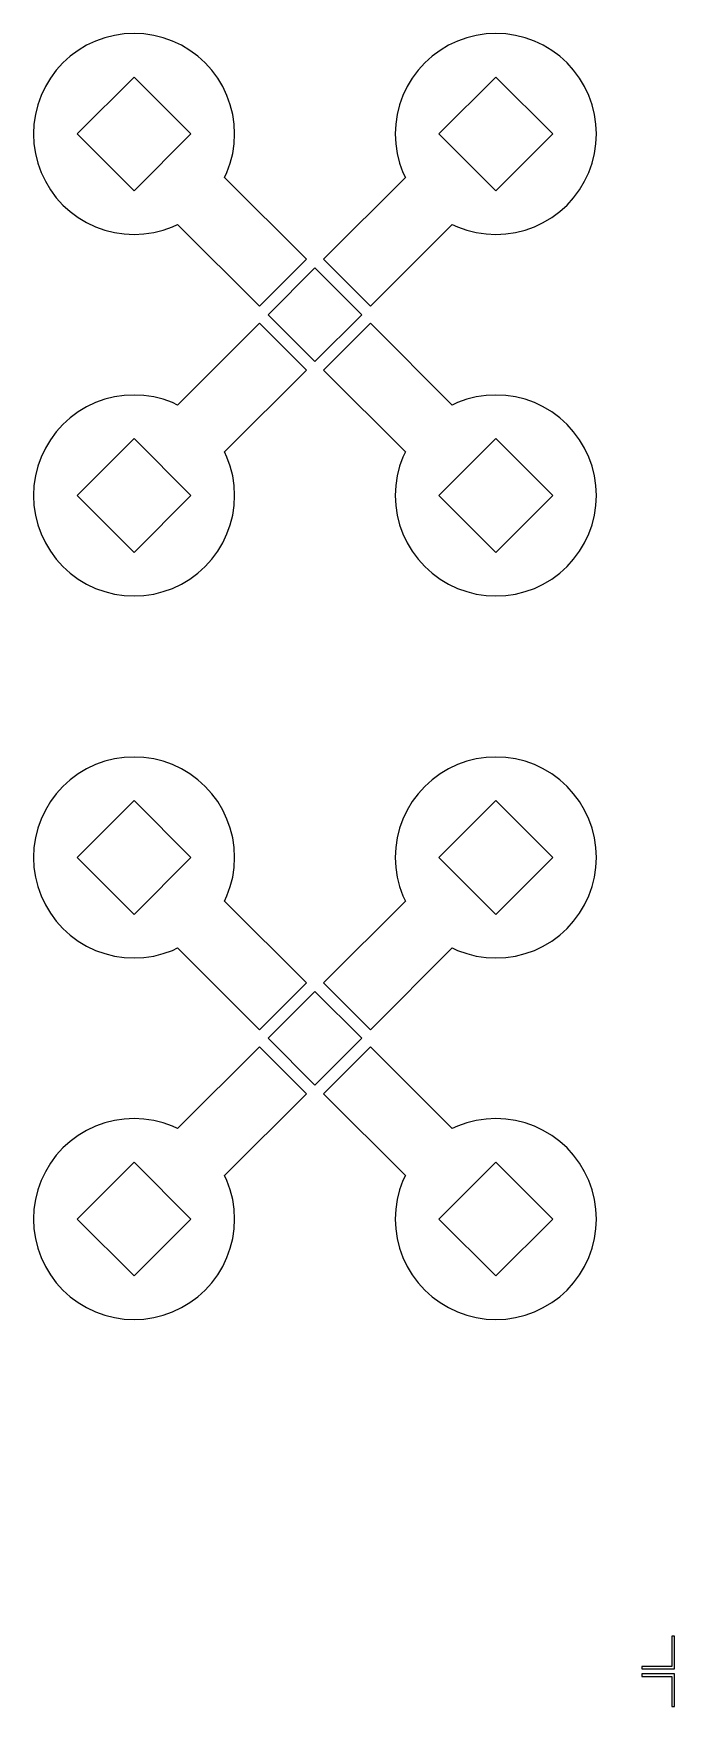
# Model space of a CAD drawing. Extents: x -73 to 181, y -8 to 80.
# Drawn here: x 38 to 53.94, y -7.62 to 34 of the extents above; entities that cross this region are included whole.
import ezdxf

# ---------------------------------------------------------------- set-up
doc = ezdxf.new("R2010")
doc.units = 0

msp = doc.modelspace()

# ---------------------------------------------------------------- linework, layer by layer
for p, q in [((39.5461, 33.8069), (39.3243, 33.702)), ((39.7771, 33.8895), (39.5461, 33.8069)), ((40.0151, 33.9491), (39.7771, 33.8895)), ((40.2578, 33.9851), (40.0151, 33.9491)), ((40.5028, 33.9972), (40.2578, 33.9851)), ((40.7479, 33.9851), (40.5028, 33.9972)), ((40.9905, 33.9491), (40.7479, 33.9851)), ((41.2285, 33.8895), (40.9905, 33.9491)), ((41.4595, 33.8069), (41.2285, 33.8895)), ((41.6813, 33.702), (41.4595, 33.8069)), ((48.5405, 33.8069), (48.3187, 33.702)), ((48.7715, 33.8895), (48.5405, 33.8069)), ((49.0095, 33.9491), (48.7715, 33.8895)), ((49.2521, 33.9851), (49.0095, 33.9491)), ((49.4972, 33.9972), (49.2521, 33.9851)), ((49.7422, 33.9851), (49.4972, 33.9972)), ((49.9849, 33.9491), (49.7422, 33.9851)), ((50.2229, 33.8895), (49.9849, 33.9491)), ((50.4539, 33.8069), (50.2229, 33.8895)), ((50.6757, 33.702), (50.4539, 33.8069)), ((38.9168, 33.4297), (38.735, 33.265)), ((39.1139, 33.5759), (38.9168, 33.4297)), ((39.3243, 33.702), (39.1139, 33.5759)), ((41.8917, 33.5759), (41.6813, 33.702)), ((42.0888, 33.4297), (41.8917, 33.5759)), ((42.2706, 33.265), (42.0888, 33.4297)), ((47.9112, 33.4297), (47.7294, 33.265)), ((48.1083, 33.5759), (47.9112, 33.4297)), ((48.3187, 33.702), (48.1083, 33.5759)), ((50.8861, 33.5759), (50.6757, 33.702)), ((51.0832, 33.4297), (50.8861, 33.5759)), ((51.265, 33.265), (51.0832, 33.4297)), ((38.4241, 32.8861), (38.298, 32.6757)), ((38.5703, 33.0832), (38.4241, 32.8861)), ((38.735, 33.265), (38.5703, 33.0832)), ((39.0886, 31.4972), (40.5028, 32.9114)), ((40.5028, 32.9114), (41.917, 31.4972)), ((42.4353, 33.0832), (42.2706, 33.265)), ((42.5815, 32.8861), (42.4353, 33.0832)), ((42.7076, 32.6757), (42.5815, 32.8861)), ((47.4185, 32.8861), (47.2924, 32.6757)), ((47.5647, 33.0832), (47.4185, 32.8861)), ((47.7294, 33.265), (47.5647, 33.0832)), ((48.083, 31.4972), (49.4972, 32.9114)), ((49.4972, 32.9114), (50.9114, 31.4972)), ((51.4297, 33.0832), (51.265, 33.265)), ((51.5759, 32.8861), (51.4297, 33.0832)), ((51.702, 32.6757), (51.5759, 32.8861)), ((38.298, 32.6757), (38.1931, 32.4539)), ((42.8125, 32.4539), (42.7076, 32.6757)), ((47.2924, 32.6757), (47.1875, 32.4539)), ((51.8069, 32.4539), (51.702, 32.6757)), ((38.1105, 32.2229), (38.0509, 31.9849)), ((38.1931, 32.4539), (38.1105, 32.2229)), ((42.8952, 32.2229), (42.8125, 32.4539)), ((42.9548, 31.9849), (42.8952, 32.2229)), ((47.1048, 32.2229), (47.0452, 31.9849)), ((47.1875, 32.4539), (47.1048, 32.2229)), ((51.8895, 32.2229), (51.8069, 32.4539)), ((51.9491, 31.9849), (51.8895, 32.2229)), ((38.0149, 31.7422), (38.0028, 31.4972)), ((38.0509, 31.9849), (38.0149, 31.7422)), ((42.9908, 31.7422), (42.9548, 31.9849)), ((43.0028, 31.4972), (42.9908, 31.7422)), ((47.0092, 31.7422), (46.9972, 31.4972)), ((47.0452, 31.9849), (47.0092, 31.7422)), ((51.9851, 31.7422), (51.9491, 31.9849)), ((51.9972, 31.4972), (51.9851, 31.7422)), ((38.0028, 31.4972), (38.0149, 31.2521)), ((38.0149, 31.2521), (38.0509, 31.0095)), ((40.5028, 30.083), (39.0886, 31.4972)), ((41.917, 31.4972), (40.5028, 30.083)), ((42.9548, 31.0094), (42.9908, 31.2521)), ((42.9908, 31.2521), (43.0028, 31.4972)), ((46.9972, 31.4972), (47.0092, 31.2521)), ((47.0092, 31.2521), (47.0452, 31.0094)), ((49.4972, 30.083), (48.083, 31.4972)), ((50.9114, 31.4972), (49.4972, 30.083)), ((51.9491, 31.0095), (51.9851, 31.2521)), ((51.9851, 31.2521), (51.9972, 31.4972)), ((38.0509, 31.0095), (38.1105, 30.7715)), ((42.8952, 30.7715), (42.9548, 31.0094)), ((47.0452, 31.0094), (47.1048, 30.7715)), ((51.8895, 30.7715), (51.9491, 31.0095)), ((38.1105, 30.7715), (38.1931, 30.5405)), ((38.1931, 30.5405), (38.298, 30.3187)), ((42.7527, 30.414), (42.8125, 30.5405)), ((44.7879, 28.3788), (42.7527, 30.414)), ((42.8125, 30.5405), (42.8952, 30.7715)), ((47.2473, 30.414), (45.2121, 28.3788)), ((47.1048, 30.7715), (47.1875, 30.5405)), ((47.1875, 30.5405), (47.2473, 30.414)), ((51.702, 30.3187), (51.8069, 30.5405)), ((51.8069, 30.5405), (51.8895, 30.7715)), ((38.298, 30.3187), (38.4241, 30.1083)), ((38.4241, 30.1083), (38.5703, 29.9112)), ((51.4297, 29.9112), (51.5759, 30.1083)), ((51.5759, 30.1083), (51.702, 30.3187)), ((38.5703, 29.9112), (38.735, 29.7294)), ((38.735, 29.7294), (38.9168, 29.5647)), ((38.9168, 29.5647), (39.1139, 29.4185)), ((50.8861, 29.4185), (51.0832, 29.5647)), ((51.0832, 29.5647), (51.265, 29.7294)), ((51.265, 29.7294), (51.4297, 29.9112)), ((39.1139, 29.4185), (39.3243, 29.2924)), ((39.3243, 29.2924), (39.5461, 29.1875)), ((39.5461, 29.1875), (39.7771, 29.1048)), ((41.2285, 29.1048), (41.4595, 29.1875)), ((41.4595, 29.1875), (41.586, 29.2473)), ((41.586, 29.2473), (43.6212, 27.2121)), ((46.3788, 27.2121), (48.414, 29.2473)), ((48.414, 29.2473), (48.5405, 29.1875)), ((48.5405, 29.1875), (48.7715, 29.1048)), ((50.2229, 29.1048), (50.4539, 29.1875)), ((50.4539, 29.1875), (50.6757, 29.2924)), ((50.6757, 29.2924), (50.8861, 29.4185)), ((39.7771, 29.1048), (40.0151, 29.0452)), ((40.0151, 29.0452), (40.2578, 29.0092)), ((40.2578, 29.0092), (40.5028, 28.9972)), ((40.5028, 28.9972), (40.7479, 29.0092)), ((40.7479, 29.0092), (40.9906, 29.0452)), ((40.9906, 29.0452), (41.2285, 29.1048)), ((48.7715, 29.1048), (49.0094, 29.0452)), ((49.0094, 29.0452), (49.2521, 29.0092)), ((49.2521, 29.0092), (49.4972, 28.9972)), ((49.4972, 28.9972), (49.7422, 29.0092)), ((49.7422, 29.0092), (49.9849, 29.0452)), ((49.9849, 29.0452), (50.2229, 29.1048)), ((43.6212, 27.2121), (44.7879, 28.3788)), ((45.2121, 28.3788), (46.3788, 27.2121)), ((45, 28.1667), (43.8333, 27)), ((46.1667, 27), (45, 28.1667)), ((43.6212, 26.7879), (41.586, 24.7527)), ((44.7879, 25.6212), (43.6212, 26.7879)), ((43.8333, 27), (45, 25.8333)), ((45, 25.8333), (46.1667, 27)), ((46.3788, 26.7879), (45.2121, 25.6212)), ((48.414, 24.7527), (46.3788, 26.7879)), ((42.7527, 23.586), (44.7879, 25.6212)), ((45.2121, 25.6212), (47.2473, 23.586)), ((40.2578, 24.9908), (40.0151, 24.9548)), ((40.5028, 25.0028), (40.2578, 24.9908)), ((40.7479, 24.9908), (40.5028, 25.0028)), ((40.9906, 24.9548), (40.7479, 24.9908)), ((49.2521, 24.9908), (49.0094, 24.9548)), ((49.4972, 25.0028), (49.2521, 24.9908)), ((49.7422, 24.9908), (49.4972, 25.0028)), ((49.9849, 24.9548), (49.7422, 24.9908)), ((39.1139, 24.5815), (38.9168, 24.4353)), ((39.3243, 24.7076), (39.1139, 24.5815)), ((39.5461, 24.8125), (39.3243, 24.7076)), ((39.7771, 24.8952), (39.5461, 24.8125)), ((40.0151, 24.9548), (39.7771, 24.8952)), ((41.2285, 24.8952), (40.9906, 24.9548)), ((41.4595, 24.8125), (41.2285, 24.8952)), ((41.586, 24.7527), (41.4595, 24.8125)), ((48.5405, 24.8125), (48.414, 24.7527)), ((48.7715, 24.8952), (48.5405, 24.8125)), ((49.0094, 24.9548), (48.7715, 24.8952)), ((50.2229, 24.8952), (49.9849, 24.9548)), ((50.4539, 24.8125), (50.2229, 24.8952)), ((50.6757, 24.7076), (50.4539, 24.8125)), ((50.8861, 24.5815), (50.6757, 24.7076)), ((51.0832, 24.4353), (50.8861, 24.5815)), ((38.735, 24.2706), (38.5703, 24.0888)), ((38.9168, 24.4353), (38.735, 24.2706)), ((51.265, 24.2706), (51.0832, 24.4353)), ((51.4297, 24.0888), (51.265, 24.2706)), ((38.4241, 23.8917), (38.298, 23.6813)), ((38.5703, 24.0888), (38.4241, 23.8917)), ((39.0886, 22.5028), (40.5028, 23.917)), ((40.5028, 23.917), (41.917, 22.5028)), ((48.083, 22.5028), (49.4972, 23.917)), ((49.4972, 23.917), (50.9114, 22.5028)), ((51.5759, 23.8917), (51.4297, 24.0888)), ((51.702, 23.6813), (51.5759, 23.8917)), ((38.1931, 23.4595), (38.1105, 23.2285)), ((38.298, 23.6813), (38.1931, 23.4595)), ((42.8125, 23.4595), (42.7527, 23.586)), ((42.8952, 23.2285), (42.8125, 23.4595)), ((47.1875, 23.4595), (47.1048, 23.2285)), ((47.2473, 23.586), (47.1875, 23.4595)), ((51.8069, 23.4595), (51.702, 23.6813)), ((51.8895, 23.2285), (51.8069, 23.4595)), ((38.0509, 22.9905), (38.0149, 22.7479)), ((38.1105, 23.2285), (38.0509, 22.9905)), ((42.9548, 22.9906), (42.8952, 23.2285)), ((42.9908, 22.7479), (42.9548, 22.9906)), ((47.0452, 22.9906), (47.0092, 22.7479)), ((47.1048, 23.2285), (47.0452, 22.9906)), ((51.9491, 22.9905), (51.8895, 23.2285)), ((51.9851, 22.7479), (51.9491, 22.9905)), ((38.0149, 22.7479), (38.0028, 22.5028)), ((38.0028, 22.5028), (38.0149, 22.2578)), ((40.5028, 21.0886), (39.0886, 22.5028)), ((41.917, 22.5028), (40.5028, 21.0886)), ((43.0028, 22.5028), (42.9908, 22.7479)), ((42.9908, 22.2578), (43.0028, 22.5028)), ((47.0092, 22.7479), (46.9972, 22.5028)), ((46.9972, 22.5028), (47.0092, 22.2578)), ((49.4972, 21.0886), (48.083, 22.5028)), ((50.9114, 22.5028), (49.4972, 21.0886)), ((51.9972, 22.5028), (51.9851, 22.7479)), ((51.9851, 22.2578), (51.9972, 22.5028)), ((38.0149, 22.2578), (38.0509, 22.0151)), ((42.9548, 22.0151), (42.9908, 22.2578)), ((47.0092, 22.2578), (47.0452, 22.0151)), ((51.9491, 22.0151), (51.9851, 22.2578)), ((38.0509, 22.0151), (38.1105, 21.7771)), ((38.1105, 21.7771), (38.1931, 21.5461)), ((42.8125, 21.5461), (42.8952, 21.7771)), ((42.8952, 21.7771), (42.9548, 22.0151)), ((47.0452, 22.0151), (47.1048, 21.7771)), ((47.1048, 21.7771), (47.1875, 21.5461)), ((51.8069, 21.5461), (51.8895, 21.7771)), ((51.8895, 21.7771), (51.9491, 22.0151)), ((38.1931, 21.5461), (38.298, 21.3243)), ((38.298, 21.3243), (38.4241, 21.1139)), ((42.5815, 21.1139), (42.7076, 21.3243)), ((42.7076, 21.3243), (42.8125, 21.5461)), ((47.1875, 21.5461), (47.2924, 21.3243)), ((47.2924, 21.3243), (47.4185, 21.1139)), ((51.5759, 21.1139), (51.702, 21.3243)), ((51.702, 21.3243), (51.8069, 21.5461)), ((38.4241, 21.1139), (38.5703, 20.9168)), ((38.5703, 20.9168), (38.735, 20.735)), ((42.2706, 20.735), (42.4353, 20.9168)), ((42.4353, 20.9168), (42.5815, 21.1139)), ((47.4185, 21.1139), (47.5647, 20.9168)), ((47.5647, 20.9168), (47.7294, 20.735)), ((51.265, 20.735), (51.4297, 20.9168)), ((51.4297, 20.9168), (51.5759, 21.1139)), ((38.735, 20.735), (38.9168, 20.5703)), ((38.9168, 20.5703), (39.1139, 20.4241)), ((39.1139, 20.4241), (39.3243, 20.298)), ((41.6813, 20.298), (41.8917, 20.4241)), ((41.8917, 20.4241), (42.0888, 20.5703)), ((42.0888, 20.5703), (42.2706, 20.735)), ((47.7294, 20.735), (47.9112, 20.5703)), ((47.9112, 20.5703), (48.1083, 20.4241)), ((48.1083, 20.4241), (48.3187, 20.298)), ((50.6757, 20.298), (50.8861, 20.4241)), ((50.8861, 20.4241), (51.0832, 20.5703)), ((51.0832, 20.5703), (51.265, 20.735)), ((39.3243, 20.298), (39.5461, 20.1931)), ((39.5461, 20.1931), (39.7771, 20.1105)), ((39.7771, 20.1105), (40.0151, 20.0509)), ((40.0151, 20.0509), (40.2578, 20.0149)), ((40.2578, 20.0149), (40.5028, 20.0028)), ((40.5028, 20.0028), (40.7479, 20.0149)), ((40.7479, 20.0149), (40.9905, 20.0509)), ((40.9905, 20.0509), (41.2285, 20.1105)), ((41.2285, 20.1105), (41.4595, 20.1931)), ((41.4595, 20.1931), (41.6813, 20.298)), ((48.3187, 20.298), (48.5405, 20.1931)), ((48.5405, 20.1931), (48.7715, 20.1105)), ((48.7715, 20.1105), (49.0095, 20.0509)), ((49.0095, 20.0509), (49.2521, 20.0149)), ((49.2521, 20.0149), (49.4972, 20.0028)), ((49.4972, 20.0028), (49.7422, 20.0149)), ((49.7422, 20.0149), (49.9849, 20.0509)), ((49.9849, 20.0509), (50.2229, 20.1105)), ((50.2229, 20.1105), (50.4539, 20.1931)), ((50.4539, 20.1931), (50.6757, 20.298)), ((39.7771, 15.8895), (39.5461, 15.8069)), ((40.0151, 15.9491), (39.7771, 15.8895)), ((40.2578, 15.9851), (40.0151, 15.9491)), ((40.5028, 15.9972), (40.2578, 15.9851)), ((40.7479, 15.9851), (40.5028, 15.9972)), ((40.9905, 15.9491), (40.7479, 15.9851)), ((41.2285, 15.8895), (40.9905, 15.9491)), ((41.4595, 15.8069), (41.2285, 15.8895)), ((48.7715, 15.8895), (48.5405, 15.8069)), ((49.0095, 15.9491), (48.7715, 15.8895)), ((49.2521, 15.9851), (49.0095, 15.9491)), ((49.4972, 15.9972), (49.2521, 15.9851)), ((49.7422, 15.9851), (49.4972, 15.9972)), ((49.9849, 15.9491), (49.7422, 15.9851)), ((50.2229, 15.8895), (49.9849, 15.9491)), ((50.4539, 15.8069), (50.2229, 15.8895)), ((38.9168, 15.4297), (38.735, 15.265)), ((39.1139, 15.5759), (38.9168, 15.4297)), ((39.3243, 15.702), (39.1139, 15.5759)), ((39.5461, 15.8069), (39.3243, 15.702)), ((41.6813, 15.702), (41.4595, 15.8069)), ((41.8917, 15.5759), (41.6813, 15.702)), ((42.0888, 15.4297), (41.8917, 15.5759)), ((42.2706, 15.265), (42.0888, 15.4297)), ((47.9112, 15.4297), (47.7294, 15.265)), ((48.1083, 15.5759), (47.9112, 15.4297)), ((48.3187, 15.702), (48.1083, 15.5759)), ((48.5405, 15.8069), (48.3187, 15.702)), ((50.6757, 15.702), (50.4539, 15.8069)), ((50.8861, 15.5759), (50.6757, 15.702)), ((51.0832, 15.4297), (50.8861, 15.5759)), ((51.265, 15.265), (51.0832, 15.4297)), ((38.5703, 15.0832), (38.4241, 14.8861)), ((38.735, 15.265), (38.5703, 15.0832)), ((42.4353, 15.0832), (42.2706, 15.265)), ((42.5815, 14.8861), (42.4353, 15.0832)), ((47.5647, 15.0832), (47.4185, 14.8861)), ((47.7294, 15.265), (47.5647, 15.0832)), ((51.4297, 15.0832), (51.265, 15.265)), ((51.5759, 14.8861), (51.4297, 15.0832)), ((38.298, 14.6757), (38.1931, 14.4539)), ((38.4241, 14.8861), (38.298, 14.6757)), ((39.0886, 13.4972), (40.5028, 14.9114)), ((40.5028, 14.9114), (41.917, 13.4972)), ((42.7076, 14.6757), (42.5815, 14.8861)), ((42.8125, 14.4539), (42.7076, 14.6757)), ((47.2924, 14.6757), (47.1875, 14.4539)), ((47.4185, 14.8861), (47.2924, 14.6757)), ((48.083, 13.4972), (49.4972, 14.9114)), ((49.4972, 14.9114), (50.9114, 13.4972)), ((51.702, 14.6757), (51.5759, 14.8861)), ((51.8069, 14.4539), (51.702, 14.6757)), ((38.1105, 14.2229), (38.0509, 13.9849)), ((38.1931, 14.4539), (38.1105, 14.2229)), ((42.8952, 14.2229), (42.8125, 14.4539)), ((42.9548, 13.9849), (42.8952, 14.2229)), ((47.1048, 14.2229), (47.0452, 13.9849)), ((47.1875, 14.4539), (47.1048, 14.2229)), ((51.8895, 14.2229), (51.8069, 14.4539)), ((51.9491, 13.9849), (51.8895, 14.2229)), ((38.0149, 13.7422), (38.0028, 13.4972)), ((38.0509, 13.9849), (38.0149, 13.7422)), ((42.9908, 13.7422), (42.9548, 13.9849)), ((43.0028, 13.4972), (42.9908, 13.7422)), ((47.0092, 13.7422), (46.9972, 13.4972)), ((47.0452, 13.9849), (47.0092, 13.7422)), ((51.9851, 13.7422), (51.9491, 13.9849)), ((51.9972, 13.4972), (51.9851, 13.7422)), ((38.0028, 13.4972), (38.0149, 13.2521)), ((40.5028, 12.083), (39.0886, 13.4972)), ((41.917, 13.4972), (40.5028, 12.083)), ((42.9908, 13.2521), (43.0028, 13.4972)), ((46.9972, 13.4972), (47.0092, 13.2521)), ((49.4972, 12.083), (48.083, 13.4972)), ((50.9114, 13.4972), (49.4972, 12.083)), ((51.9851, 13.2521), (51.9972, 13.4972)), ((38.0149, 13.2521), (38.0509, 13.0095)), ((38.0509, 13.0095), (38.1105, 12.7715)), ((42.8952, 12.7715), (42.9548, 13.0094)), ((42.9548, 13.0094), (42.9908, 13.2521)), ((47.0092, 13.2521), (47.0452, 13.0094)), ((47.0452, 13.0094), (47.1048, 12.7715)), ((51.8895, 12.7715), (51.9491, 13.0095)), ((51.9491, 13.0095), (51.9851, 13.2521)), ((38.1105, 12.7715), (38.1931, 12.5405)), ((38.1931, 12.5405), (38.298, 12.3187)), ((42.7527, 12.414), (42.8125, 12.5405)), ((42.8125, 12.5405), (42.8952, 12.7715)), ((47.1048, 12.7715), (47.1875, 12.5405)), ((47.1875, 12.5405), (47.2473, 12.414)), ((51.702, 12.3187), (51.8069, 12.5405)), ((51.8069, 12.5405), (51.8895, 12.7715)), ((38.298, 12.3187), (38.4241, 12.1083)), ((38.4241, 12.1083), (38.5703, 11.9112)), ((44.7879, 10.3788), (42.7527, 12.414)), ((47.2473, 12.414), (45.2121, 10.3788)), ((51.4297, 11.9112), (51.5759, 12.1083)), ((51.5759, 12.1083), (51.702, 12.3187)), ((38.5703, 11.9112), (38.735, 11.7294)), ((38.735, 11.7294), (38.9168, 11.5647)), ((51.0832, 11.5647), (51.265, 11.7294)), ((51.265, 11.7294), (51.4297, 11.9112)), ((38.9168, 11.5647), (39.1139, 11.4185)), ((39.1139, 11.4185), (39.3243, 11.2924)), ((39.3243, 11.2924), (39.5461, 11.1875)), ((41.4595, 11.1875), (41.586, 11.2473)), ((41.586, 11.2473), (43.6212, 9.21213)), ((46.3788, 9.21213), (48.414, 11.2473)), ((48.414, 11.2473), (48.5405, 11.1875)), ((50.4539, 11.1875), (50.6757, 11.2924)), ((50.6757, 11.2924), (50.8861, 11.4185)), ((50.8861, 11.4185), (51.0832, 11.5647)), ((39.5461, 11.1875), (39.7771, 11.1048)), ((39.7771, 11.1048), (40.0151, 11.0452)), ((40.0151, 11.0452), (40.2578, 11.0092)), ((40.2578, 11.0092), (40.5028, 10.9972)), ((40.5028, 10.9972), (40.7479, 11.0092)), ((40.7479, 11.0092), (40.9906, 11.0452)), ((40.9906, 11.0452), (41.2285, 11.1048)), ((41.2285, 11.1048), (41.4595, 11.1875)), ((48.5405, 11.1875), (48.7715, 11.1048)), ((48.7715, 11.1048), (49.0094, 11.0452)), ((49.0094, 11.0452), (49.2521, 11.0092)), ((49.2521, 11.0092), (49.4972, 10.9972)), ((49.4972, 10.9972), (49.7422, 11.0092)), ((49.7422, 11.0092), (49.9849, 11.0452)), ((49.9849, 11.0452), (50.2229, 11.1048)), ((50.2229, 11.1048), (50.4539, 11.1875)), ((43.6212, 9.21213), (44.7879, 10.3788)), ((45, 10.1667), (43.8333, 9)), ((46.1667, 9), (45, 10.1667)), ((45.2121, 10.3788), (46.3788, 9.21213)), ((43.6212, 8.78787), (41.586, 6.7527)), ((44.7879, 7.62115), (43.6212, 8.78787)), ((43.8333, 9), (45, 7.83328)), ((45, 7.83328), (46.1667, 9)), ((46.3788, 8.78787), (45.2121, 7.62115)), ((48.414, 6.7527), (46.3788, 8.78787)), ((42.7527, 5.58598), (44.7879, 7.62115)), ((45.2121, 7.62115), (47.2473, 5.58598)), ((39.3243, 6.70761), (39.1139, 6.58148)), ((39.5461, 6.8125), (39.3243, 6.70761)), ((39.7771, 6.89516), (39.5461, 6.8125)), ((40.0151, 6.95476), (39.7771, 6.89516)), ((40.2578, 6.99078), (40.0151, 6.95476)), ((40.5028, 7.00281), (40.2578, 6.99078)), ((40.7479, 6.99077), (40.5028, 7.00281)), ((40.9906, 6.95477), (40.7479, 6.99077)), ((41.2285, 6.89516), (40.9906, 6.95477)), ((41.4595, 6.8125), (41.2285, 6.89516)), ((41.586, 6.7527), (41.4595, 6.8125)), ((48.5405, 6.8125), (48.414, 6.7527)), ((48.7715, 6.89516), (48.5405, 6.8125)), ((49.0094, 6.95477), (48.7715, 6.89516)), ((49.2521, 6.99077), (49.0094, 6.95477)), ((49.4972, 7.00281), (49.2521, 6.99077)), ((49.7422, 6.99078), (49.4972, 7.00281)), ((49.9849, 6.95476), (49.7422, 6.99078)), ((50.2229, 6.89516), (49.9849, 6.95476)), ((50.4539, 6.8125), (50.2229, 6.89516)), ((50.6757, 6.70761), (50.4539, 6.8125)), ((50.8861, 6.58148), (50.6757, 6.70761)), ((38.735, 6.27058), (38.5703, 6.08879)), ((38.9168, 6.43535), (38.735, 6.27058)), ((39.1139, 6.58148), (38.9168, 6.43535)), ((51.0832, 6.43535), (50.8861, 6.58148)), ((51.265, 6.27058), (51.0832, 6.43535)), ((51.4297, 6.08879), (51.265, 6.27058)), ((38.4241, 5.89172), (38.298, 5.6813)), ((38.5703, 6.08879), (38.4241, 5.89172)), ((39.0886, 4.50281), (40.5028, 5.91702)), ((40.5028, 5.91702), (41.917, 4.50281)), ((48.083, 4.50281), (49.4972, 5.91702)), ((49.4972, 5.91702), (50.9114, 4.50281)), ((51.5759, 5.89172), (51.4297, 6.08879)), ((51.702, 5.6813), (51.5759, 5.89172)), ((38.1931, 5.45952), (38.1105, 5.22852)), ((38.298, 5.6813), (38.1931, 5.45952)), ((42.8125, 5.45953), (42.7527, 5.58598)), ((42.8952, 5.22853), (42.8125, 5.45953)), ((47.1875, 5.45953), (47.1048, 5.22853)), ((47.2473, 5.58598), (47.1875, 5.45953)), ((51.8069, 5.45952), (51.702, 5.6813)), ((51.8895, 5.22852), (51.8069, 5.45952)), ((38.1105, 5.22852), (38.0509, 4.99052)), ((42.9548, 4.99055), (42.8952, 5.22853)), ((47.1048, 5.22853), (47.0452, 4.99055)), ((51.9491, 4.99052), (51.8895, 5.22852)), ((38.0149, 4.74786), (38.0028, 4.50281)), ((38.0509, 4.99052), (38.0149, 4.74786)), ((42.9908, 4.74788), (42.9548, 4.99055)), ((43.0028, 4.50282), (42.9908, 4.74788)), ((47.0092, 4.74788), (46.9972, 4.50282)), ((47.0452, 4.99055), (47.0092, 4.74788)), ((51.9851, 4.74786), (51.9491, 4.99052)), ((51.9972, 4.50281), (51.9851, 4.74786)), ((38.0028, 4.50281), (38.0149, 4.25777)), ((38.0149, 4.25777), (38.0509, 4.01509)), ((40.5028, 3.08859), (39.0886, 4.50281)), ((41.917, 4.50281), (40.5028, 3.08859)), ((42.9548, 4.01509), (42.9908, 4.25778)), ((42.9908, 4.25778), (43.0028, 4.50282)), ((46.9972, 4.50282), (47.0092, 4.25778)), ((47.0092, 4.25778), (47.0452, 4.01509)), ((49.4972, 3.08859), (48.083, 4.50281)), ((50.9114, 4.50281), (49.4972, 3.08859)), ((51.9491, 4.01509), (51.9851, 4.25777)), ((51.9851, 4.25777), (51.9972, 4.50281)), ((38.0509, 4.01509), (38.1105, 3.7771)), ((38.1105, 3.7771), (38.1931, 3.5461)), ((42.8125, 3.54611), (42.8952, 3.77711)), ((42.8952, 3.77711), (42.9548, 4.01509)), ((47.0452, 4.01509), (47.1048, 3.77711)), ((47.1048, 3.77711), (47.1875, 3.54611)), ((51.8069, 3.5461), (51.8895, 3.7771)), ((51.8895, 3.7771), (51.9491, 4.01509)), ((38.1931, 3.5461), (38.298, 3.32431)), ((42.7076, 3.32433), (42.8125, 3.54611)), ((47.1875, 3.54611), (47.2924, 3.32433)), ((51.702, 3.32431), (51.8069, 3.5461)), ((38.298, 3.32431), (38.4241, 3.11389)), ((38.4241, 3.11389), (38.5703, 2.91682)), ((38.5703, 2.91682), (38.735, 2.73505)), ((42.2706, 2.73505), (42.4353, 2.91684)), ((42.4353, 2.91684), (42.5815, 3.11389)), ((42.5815, 3.11389), (42.7076, 3.32433)), ((47.2924, 3.32433), (47.4185, 3.11389)), ((47.4185, 3.11389), (47.5647, 2.91684)), ((47.5647, 2.91684), (47.7294, 2.73505)), ((51.265, 2.73505), (51.4297, 2.91682)), ((51.4297, 2.91682), (51.5759, 3.11389)), ((51.5759, 3.11389), (51.702, 3.32431)), ((38.735, 2.73505), (38.9168, 2.57028)), ((38.9168, 2.57028), (39.1139, 2.42415)), ((41.8917, 2.42415), (42.0888, 2.57028)), ((42.0888, 2.57028), (42.2706, 2.73505)), ((47.7294, 2.73505), (47.9112, 2.57028)), ((47.9112, 2.57028), (48.1083, 2.42415)), ((50.8861, 2.42415), (51.0832, 2.57028)), ((51.0832, 2.57028), (51.265, 2.73505)), ((39.1139, 2.42415), (39.3243, 2.298)), ((39.3243, 2.298), (39.5461, 2.19313)), ((39.5461, 2.19313), (39.7771, 2.11047)), ((39.7771, 2.11047), (40.0151, 2.05086)), ((40.9905, 2.05086), (41.2285, 2.11047)), ((41.2285, 2.11047), (41.4595, 2.19313)), ((41.4595, 2.19313), (41.6813, 2.298)), ((41.6813, 2.298), (41.8917, 2.42415)), ((48.1083, 2.42415), (48.3187, 2.298)), ((48.3187, 2.298), (48.5405, 2.19313)), ((48.5405, 2.19313), (48.7715, 2.11047)), ((48.7715, 2.11047), (49.0095, 2.05086)), ((49.9849, 2.05086), (50.2229, 2.11047)), ((50.2229, 2.11047), (50.4539, 2.19313)), ((50.4539, 2.19313), (50.6757, 2.298)), ((50.6757, 2.298), (50.8861, 2.42415)), ((40.0151, 2.05086), (40.2578, 2.01486)), ((40.2578, 2.01486), (40.5028, 2.00282)), ((40.5028, 2.00282), (40.7479, 2.01486)), ((40.7479, 2.01486), (40.9905, 2.05086)), ((49.0095, 2.05086), (49.2521, 2.01486)), ((49.2521, 2.01486), (49.4972, 2.00282)), ((49.4972, 2.00282), (49.7422, 2.01486)), ((49.7422, 2.01486), (49.9849, 2.05086)), ((53.9375, -5.875), (53.875, -5.875)), ((53.875, -5.875), (53.875, -6.625)), ((53.9375, -6.6875), (53.9375, -5.875)), ((53.875, -6.625), (53.125, -6.625)), ((53.125, -6.625), (53.125, -6.6875)), ((53.125, -6.6875), (53.9375, -6.6875)), ((53.9375, -6.8125), (53.125, -6.8125)), ((53.125, -6.8125), (53.125, -6.875)), ((53.125, -6.875), (53.875, -6.875)), ((53.875, -6.875), (53.875, -7.625)), ((53.9375, -7.625), (53.9375, -6.8125)), ((53.875, -7.625), (53.9375, -7.625))]:
    msp.add_line(p, q)

doc.saveas('drawing.dxf')
